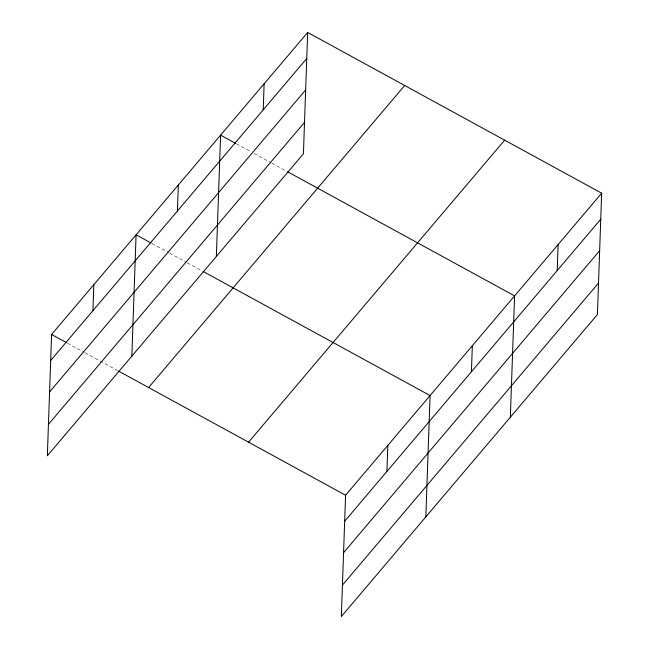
<?xml version="1.0" encoding="UTF-8"?>
<svg xmlns="http://www.w3.org/2000/svg" width="649" height="649" viewBox="0 0 649 649"><rect width="100%" height="100%" fill="white"/><g stroke="black" fill="none" stroke-linecap="round" stroke-linejoin="round"><path stroke-width="0.49" stroke-dasharray="3.25 2.43" d="M236.471 143.818L250.587 151.542M254.108 153.464L270.868 162.631M271.753 163.11L286.744 171.312M151.963 243.497L168.724 252.656M169.608 253.134L186.36 262.301M187.245 262.78L202.237 270.982M67.464 343.167L84.216 352.326M85.1 352.813L117.729 370.652"/><path stroke-width="0.97" d="M307.667 32.45L51.587 334.486L47.345 455.801L303.424 153.772L307.667 32.45L601.655 193.199L597.413 314.514L341.333 616.55L345.576 495.228L601.655 193.199M92.929 310.668L93.837 284.651M131.852 356.131L136.087 234.816L151.087 243.01M177.437 210.998L178.345 184.981M216.36 256.46L220.595 135.138L235.587 143.34M263.218 109.819L264.127 83.794M386.918 471.417L387.826 445.392M425.841 516.88L430.076 395.557L203.121 271.46M471.425 371.747L472.334 345.722M510.349 417.21L514.584 295.887L287.629 171.79M557.207 270.568L558.116 244.543M50.679 360.503L306.758 58.475M49.575 391.955L305.655 89.919M48.448 424.357L304.527 122.32M148.605 387.534L404.684 85.498M248.559 442.18L504.638 140.152M344.668 521.252L600.747 219.216M343.564 552.705L599.644 250.668M342.437 585.098L598.516 283.069M51.587 334.486L66.579 342.68M118.613 371.131L345.576 495.228"/></g></svg>
